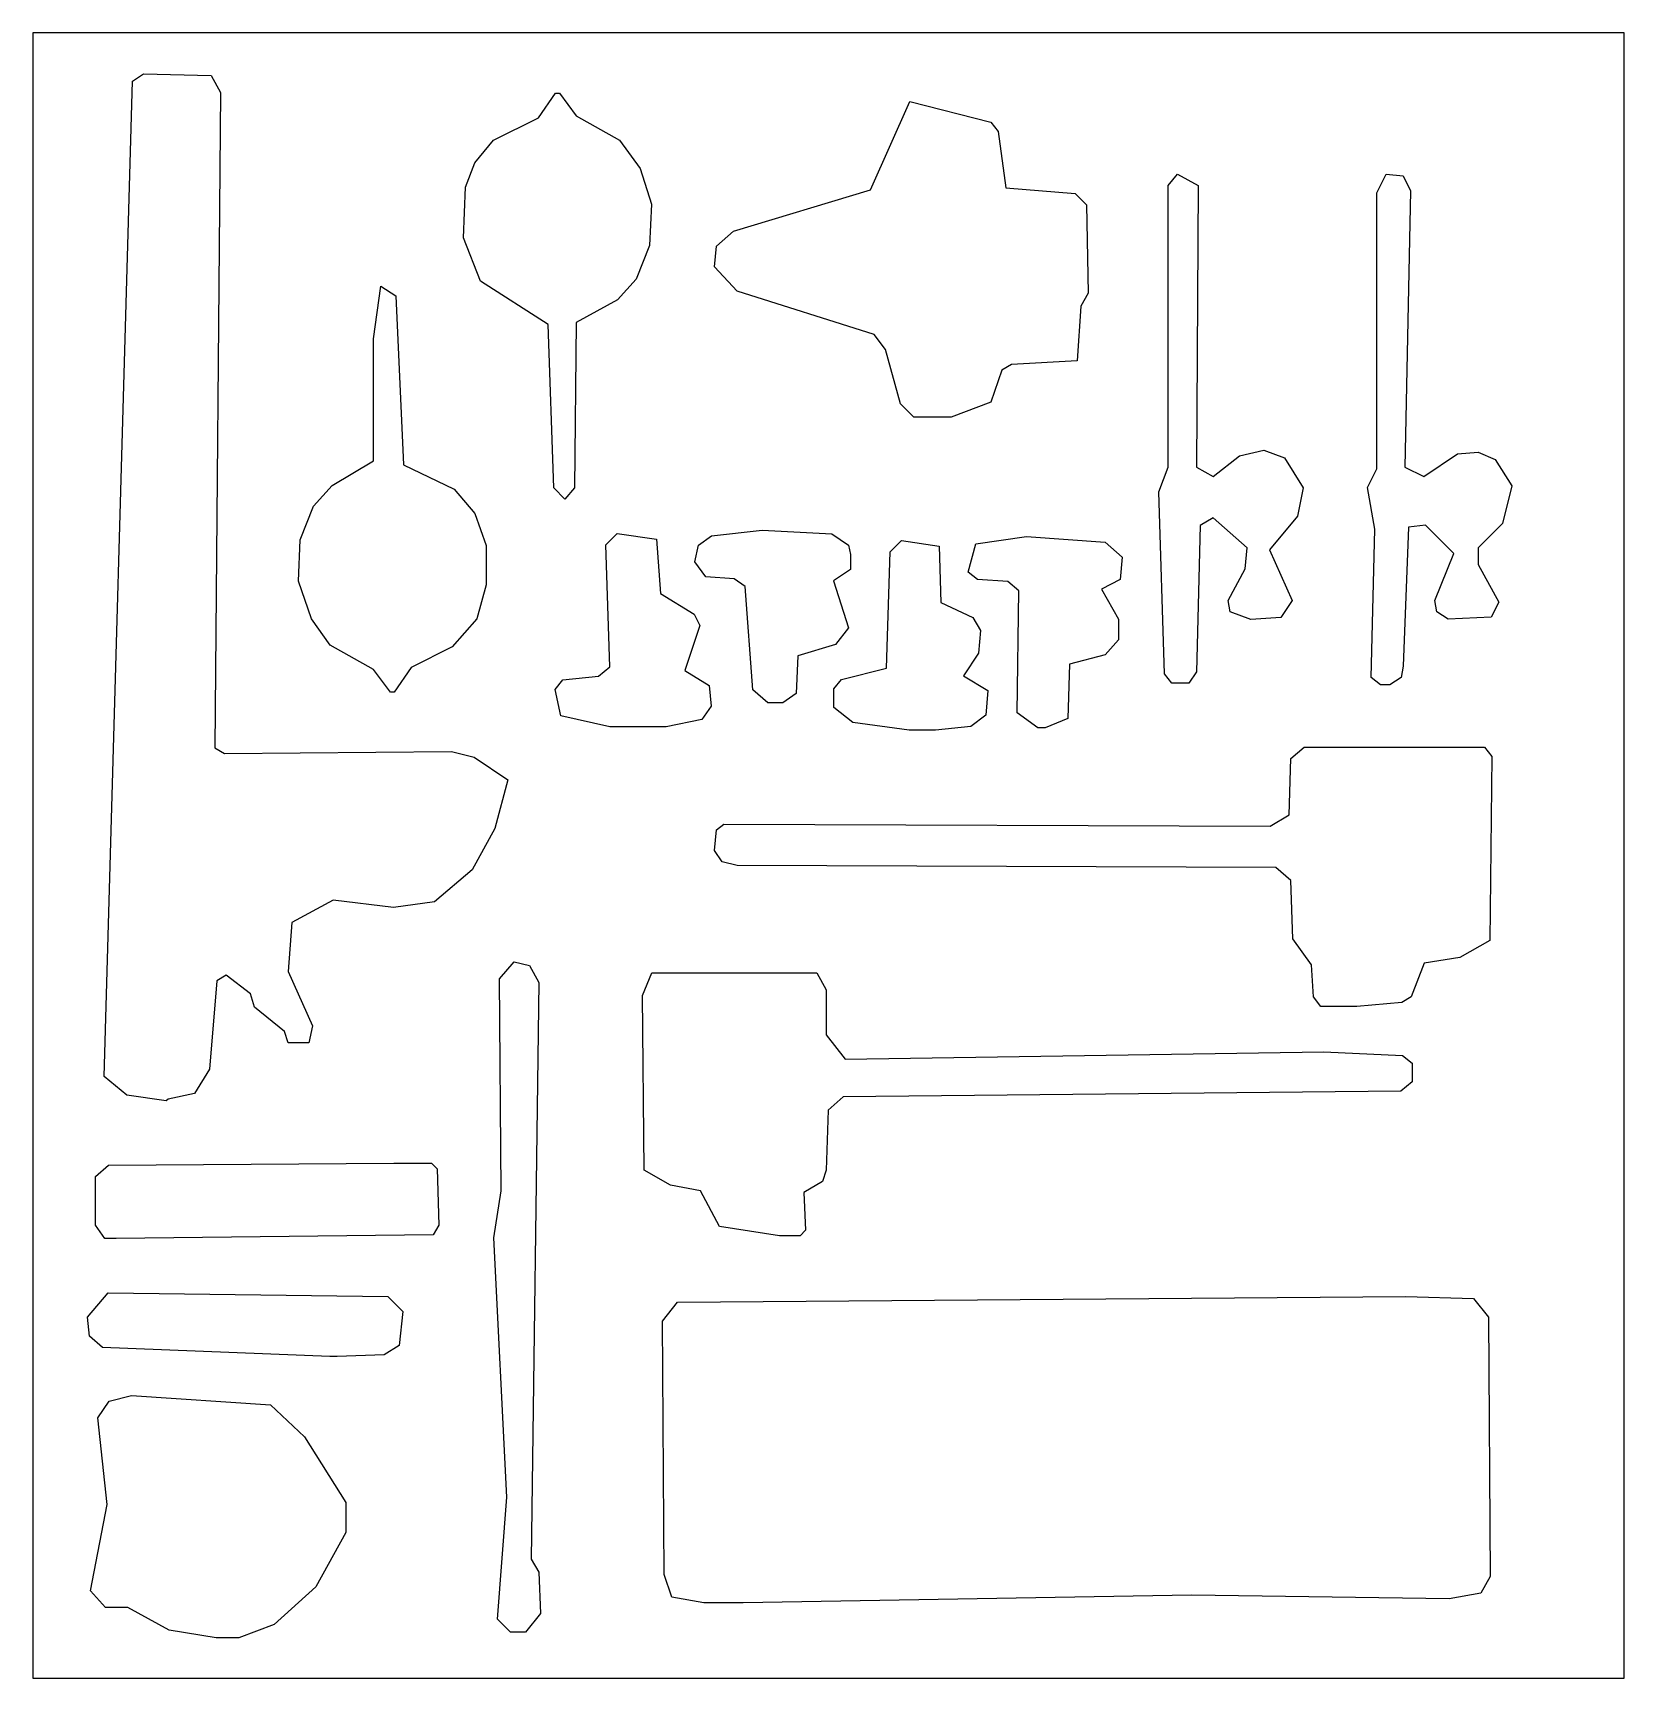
# Model space of a CAD drawing. Header units: inches. Extents: x 0 to 18.6, y 0 to 19.2.
import ezdxf

# ---------------------------------------------------------------- set-up
doc = ezdxf.new("R2010")
doc.units = ezdxf.units.IN

msp = doc.modelspace()

# ---------------------------------------------------------------- linework, layer by layer
for points in [[(0, 0), (18.625, 0), (18.625, 19.25), (0, 19.25), (0, 0)], [(1.56, 6.753), (1.099, 6.819), (0.835, 7.038), (1.165, 18.685), (1.296, 18.773), (2.087, 18.751), (2.197, 18.553), (2.131, 10.884), (2.241, 10.818), (4.9, 10.84), (5.164, 10.774), (5.56, 10.51), (5.406, 9.939), (5.142, 9.456), (4.702, 9.082), (4.219, 9.016), (3.516, 9.104), (3.032, 8.84), (2.988, 8.269), (3.274, 7.632), (3.23, 7.434), (2.988, 7.434), (2.945, 7.566), (2.593, 7.851), (2.549, 8.005), (2.263, 8.225), (2.153, 8.159), (2.066, 7.126), (1.89, 6.841), (1.582, 6.775), (1.56, 6.753)], [(6.162, 18.543), (6.36, 18.279), (6.865, 17.994), (7.107, 17.664), (7.239, 17.246), (7.217, 16.763), (7.063, 16.367), (6.843, 16.126), (6.36, 15.862), (6.338, 13.928), (6.228, 13.796), (6.096, 13.928), (6.03, 15.84), (5.239, 16.345), (5.041, 16.851), (5.063, 17.444), (5.173, 17.73), (5.393, 17.994), (5.92, 18.257), (6.118, 18.543), (6.162, 18.543)], [(10.31, 14.755), (10.156, 14.909), (9.98, 15.546), (9.848, 15.722), (8.244, 16.227), (7.98, 16.513), (8.002, 16.755), (8.2, 16.93), (9.804, 17.414), (10.266, 18.447), (11.211, 18.205), (11.299, 18.095), (11.387, 17.436), (12.2, 17.37), (12.332, 17.238), (12.353, 16.205), (12.266, 16.051), (12.222, 15.414), (11.453, 15.37), (11.343, 15.304), (11.211, 14.931), (10.749, 14.755), (10.31, 14.755)], [(13.332, 11.641), (13.244, 11.751), (13.178, 13.882), (13.288, 14.168), (13.288, 17.464), (13.398, 17.596), (13.64, 17.464), (13.618, 14.168), (13.816, 14.058), (14.123, 14.3), (14.409, 14.366), (14.651, 14.278), (14.87, 13.926), (14.804, 13.597), (14.475, 13.201), (14.739, 12.608), (14.607, 12.41), (14.255, 12.388), (14.013, 12.476), (13.991, 12.608), (14.189, 12.981), (14.211, 13.223), (13.816, 13.575), (13.662, 13.487), (13.618, 11.773), (13.53, 11.641), (13.332, 11.641)], [(15.774, 11.621), (15.664, 11.709), (15.708, 13.445), (15.62, 13.929), (15.73, 14.148), (15.73, 17.379), (15.84, 17.598), (16.037, 17.576), (16.125, 17.401), (16.059, 14.17), (16.279, 14.06), (16.675, 14.324), (16.916, 14.346), (17.114, 14.258), (17.312, 13.951), (17.202, 13.511), (16.916, 13.225), (16.916, 13.028), (17.158, 12.588), (17.07, 12.412), (16.565, 12.39), (16.433, 12.478), (16.411, 12.61), (16.631, 13.159), (16.301, 13.489), (16.103, 13.467), (16.037, 11.841), (16.015, 11.709), (15.883, 11.621), (15.774, 11.621)], [(4.184, 11.538), (3.986, 11.802), (3.481, 12.088), (3.261, 12.395), (3.107, 12.835), (3.129, 13.318), (3.283, 13.714), (3.503, 13.955), (3.986, 14.241), (3.986, 15.669), (4.074, 16.285), (4.25, 16.175), (4.338, 14.197), (4.931, 13.911), (5.173, 13.626), (5.305, 13.252), (5.305, 12.791), (5.195, 12.395), (4.909, 12.066), (4.426, 11.824), (4.228, 11.538), (4.184, 11.538)], [(6.752, 11.129), (6.18, 11.261), (6.114, 11.569), (6.202, 11.679), (6.62, 11.723), (6.752, 11.832), (6.708, 13.261), (6.839, 13.393), (7.301, 13.327), (7.345, 12.689), (7.74, 12.448), (7.806, 12.316), (7.631, 11.789), (7.916, 11.613), (7.938, 11.371), (7.828, 11.217), (7.411, 11.129), (6.752, 11.129)], [(8.603, 11.411), (8.427, 11.565), (8.339, 12.774), (8.207, 12.862), (7.878, 12.884), (7.746, 13.06), (7.79, 13.257), (7.944, 13.367), (8.537, 13.433), (9.35, 13.389), (9.548, 13.257), (9.57, 13.147), (9.57, 12.972), (9.372, 12.84), (9.548, 12.29), (9.394, 12.093), (8.954, 11.961), (8.933, 11.521), (8.779, 11.411), (8.603, 11.411)], [(10.255, 11.092), (9.596, 11.18), (9.376, 11.356), (9.376, 11.576), (9.464, 11.685), (9.991, 11.817), (10.035, 13.18), (10.167, 13.312), (10.607, 13.246), (10.629, 12.586), (11.002, 12.411), (11.09, 12.257), (11.068, 11.993), (10.892, 11.729), (11.178, 11.554), (11.156, 11.268), (10.98, 11.136), (10.563, 11.092), (10.255, 11.092)], [(11.761, 11.117), (11.52, 11.293), (11.542, 12.721), (11.41, 12.831), (11.058, 12.853), (10.948, 12.941), (11.036, 13.27), (11.629, 13.358), (12.552, 13.292), (12.75, 13.117), (12.728, 12.853), (12.508, 12.743), (12.706, 12.391), (12.706, 12.15), (12.552, 11.974), (12.135, 11.864), (12.113, 11.227), (11.849, 11.117), (11.761, 11.117)], [(15.077, 7.86), (14.989, 7.97), (14.967, 8.344), (14.748, 8.651), (14.726, 9.332), (14.55, 9.486), (8.243, 9.508), (8.067, 9.552), (7.979, 9.684), (8.001, 9.926), (8.089, 9.992), (14.484, 9.97), (14.704, 10.102), (14.726, 10.761), (14.879, 10.893), (16.989, 10.893), (17.077, 10.783), (17.055, 8.629), (16.703, 8.431), (16.286, 8.365), (16.132, 7.97), (16.022, 7.904), (15.495, 7.86), (15.077, 7.86)], [(5.591, 0.536), (5.438, 0.689), (5.547, 2.118), (5.394, 5.15), (5.481, 5.7), (5.46, 8.183), (5.635, 8.381), (5.811, 8.337), (5.921, 8.139), (5.833, 1.393), (5.921, 1.239), (5.943, 0.755), (5.767, 0.536), (5.591, 0.536)], [(8.738, 5.175), (8.035, 5.285), (7.815, 5.703), (7.463, 5.768), (7.156, 5.944), (7.134, 7.988), (7.244, 8.252), (9.177, 8.252), (9.287, 8.054), (9.287, 7.526), (9.507, 7.241), (15.111, 7.329), (16.033, 7.285), (16.143, 7.197), (16.143, 6.977), (16.012, 6.867), (9.485, 6.801), (9.309, 6.647), (9.287, 5.944), (9.243, 5.812), (9.023, 5.681), (9.045, 5.241), (8.98, 5.175), (8.738, 5.175)], [(0.841, 5.145), (0.732, 5.298), (0.732, 5.87), (0.885, 6.002), (4.226, 6.024), (4.665, 6.024), (4.731, 5.958), (4.753, 5.298), (4.687, 5.188), (0.973, 5.145), (0.841, 5.145)], [(3.475, 3.761), (0.816, 3.87), (0.662, 4.002), (0.64, 4.222), (0.882, 4.508), (4.156, 4.464), (4.332, 4.288), (4.288, 3.892), (4.112, 3.783), (3.563, 3.761), (3.475, 3.761)], [(7.852, 0.882), (7.478, 0.948), (7.39, 1.212), (7.368, 4.178), (7.544, 4.398), (16.07, 4.464), (16.861, 4.442), (17.037, 4.222), (17.059, 1.19), (16.949, 0.992), (16.576, 0.926), (13.565, 0.97), (8.313, 0.882), (7.852, 0.882)], [(2.145, 0.473), (1.596, 0.561), (1.112, 0.825), (0.848, 0.825), (0.673, 1.022), (0.87, 2.033), (0.761, 3.044), (0.892, 3.242), (1.156, 3.308), (2.782, 3.198), (3.178, 2.824), (3.661, 2.055), (3.661, 1.704), (3.31, 1.066), (2.826, 0.627), (2.409, 0.473), (2.145, 0.473)]]:
    msp.add_lwpolyline(points)

doc.saveas('drawing.dxf')
